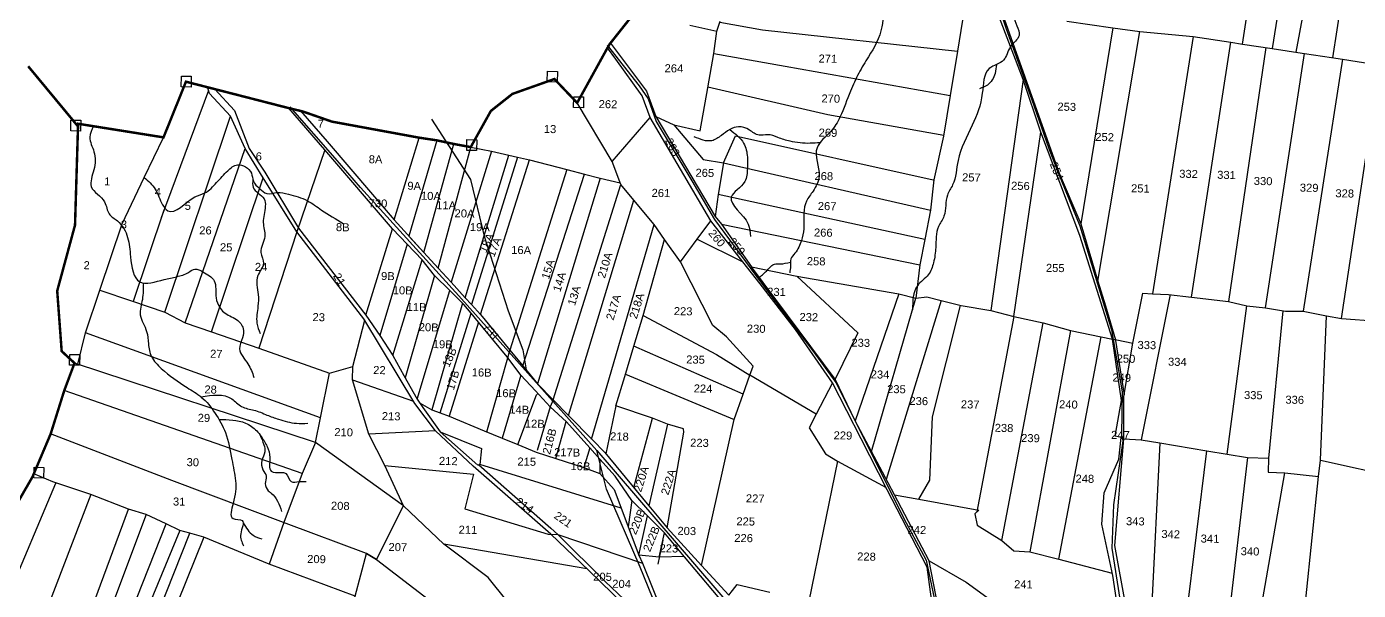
# Model space of a CAD drawing. Header units: millimetres. Extents: x 191531 to 221722, y 1607077 to 1617364.
# Drawn here: x 192937 to 195621, y 1614406 to 1615541 of the extents above; entities that cross this region are included whole.
import ezdxf
from ezdxf.enums import TextEntityAlignment as Align

# ---------------------------------------------------------------- set-up
doc = ezdxf.new("R2010")
doc.units = ezdxf.units.MM
doc.header["$LTSCALE"] = 15
for name, color, linetype in [('BOUNDRY STONES', 240, 'Continuous'), ('PLOTS', 7, 'Continuous'), ('PLOTS NO', 7, 'Continuous'), ('ROADS', 1, 'Continuous'), ('STREAMS', 4, 'Continuous'), ('VILLAGE BOUNDRY', 5, 'Continuous')]:
    doc.layers.add(name, color=color, linetype=linetype)
doc.styles.get("Standard").update_dxf_attribs({"font": 'arial.ttf'})

msp = doc.modelspace()

# ---------------------------------------------------------------- linework, layer by layer
at = {"layer": 'BOUNDRY STONES'}
msp.add_lwpolyline([(194107.2, 1615503.7), (194171.5, 1615422), (194189.9, 1615395.2), (194206, 1615349.7), (194278.1, 1615230.6), (194323.7, 1615152.2), (194416.3, 1615027.2), (194521.5, 1614887.9), (194568.2, 1614824.6), (194709.5, 1614541.5), (194750.1, 1614466.4), (194768.9, 1614377.3), (194774.6, 1614346.7), (194792.1, 1614322.2), (194858.4, 1614264.9), (194965.8, 1614169.4), (195055.2, 1614098.4), (195094.9, 1614065.8)], dxfattribs=at)
for points in [[(193987, 1615451.1), (194006.9, 1615450.7), (194006.4, 1615429.1), (193986.5, 1615429.5)], [(193248.8, 1615441.3), (193268.7, 1615440.9), (193268.3, 1615419.3), (193248.4, 1615419.7)], [(194039.7, 1615399.7), (194059.6, 1615399.3), (194059.2, 1615377.7), (194039.3, 1615378.1)], [(193026.2, 1615352.6), (193046.1, 1615352.3), (193045.7, 1615330.7), (193025.8, 1615331)], [(193824.4, 1615313.3), (193844.3, 1615312.9), (193843.9, 1615291.3), (193824, 1615291.7)], [(193024, 1614881), (193043.9, 1614880.6), (193043.5, 1614859), (193023.6, 1614859.4)], [(192951.9, 1614653.7), (192971.8, 1614653.4), (192971.3, 1614631.8), (192951.4, 1614632.1)]]:
    msp.add_lwpolyline(points, close=True, dxfattribs=at)
at = {"layer": 'PLOTS'}
for points in [[(195125.9, 1614911.7), (195059.8, 1615120), (194981, 1615328.6), (194945.5, 1615434.1), (194894.7, 1615567.2), (194830.4, 1615791.8), (194817.5, 1615961.8), (194813.2, 1616018.2), (194790.7, 1616244.7), (194771.7, 1616321)], [(194785.3, 1616320.6), (194803.5, 1616207.4), (194815.8, 1616092.6), (194822.9, 1616017.3), (194837.9, 1615796.7), (194874.6, 1615654.3), (194904.1, 1615566.2), (195018.4, 1615245.9), (195061.6, 1615144.1), (195096.4, 1615028.5), (195111.3, 1614979), (195131.9, 1614910.5)], [(195387.8, 1615505.8), (195404.4, 1615615.1), (195422.2, 1615732.2), (195447.2, 1615848.1), (195484.8, 1616031.7)], [(195532.4, 1616028.5), (195447.8, 1615496.7)], [(195495.7, 1615489.4), (195594.2, 1616015.9)], [(195655.9, 1616006.1), (195586.3, 1615590.9), (195569.2, 1615478.3)], [(194273.8, 1615543.9), (194328.3, 1615532), (194334.6, 1615552.1)], [(194334, 1615550.1), (194420.2, 1615534.6), (194813.3, 1615491.4)], [(194827, 1615574.5), (194813.3, 1615491.4), (194798.6, 1615402.1), (194785.1, 1615320), (194765.7, 1615232.2), (194758.8, 1615171), (194747.4, 1615112), (194737.6, 1615061.2), (194729.4, 1614994.1)], [(195033.4, 1615552.2), (195126.5, 1615538.7), (195180.9, 1615530.8), (195288.3, 1615520.9), (195364.1, 1615509.4), (195387.8, 1615505.8), (195447.8, 1615496.7), (195508.1, 1615487.5), (195512.7, 1615486.8), (195567.1, 1615478.6), (195589.6, 1615475.2), (195648.3, 1615466.2)], [(194241.4, 1615343.2), (194294.3, 1615331.1), (194309.7, 1615417.7), (194321.9, 1615486.7), (194328.3, 1615532)], [(195126.5, 1615538.7), (195061.6, 1615144.1)], [(195096.4, 1615028.5), (195180.9, 1615530.8)], [(194764.2, 1614363.1), (194751.8, 1614452.2), (194671.8, 1614608.1), (194619, 1614711.1), (194561.2, 1614823.6), (194486.5, 1614930.9), (194415.2, 1615022.7), (194380.4, 1615067.5), (194316.3, 1615149.8), (194194, 1615357.9), (194177.6, 1615401.8), (194124.4, 1615475.4), (194107.7, 1615498)], [(194113.6, 1615507.6), (194186.4, 1615410.8), (194205.3, 1615360), (194241.4, 1615343.2), (194241.4, 1615343.2), (194241.4, 1615343.2), (194241.4, 1615343.2)], [(195288.3, 1615520.9), (195206.4, 1615002.9)], [(195284.9, 1614995.9), (195364.1, 1615509.4)], [(195434.9, 1615498.6), (195359.4, 1614987.2)], [(194321.9, 1615486.7), (194466, 1615461.1), (194798.6, 1615402.1)], [(195433.8, 1614974.5), (195512.7, 1615486.8)], [(195589.6, 1615475.2), (195509.7, 1614967.7)], [(195587.3, 1614953.2), (195664.8, 1615463.7)], [(193427.4, 1613708.8), (193449.5, 1613787.7), (193407, 1613799.5), (193476, 1614022.7), (193598.9, 1614394.3), (193621.8, 1614479.9), (193642.3, 1614467.9), (193696.4, 1614575.8), (193658.7, 1614657), (193626.4, 1614720), (193594, 1614829.4), (193594.6, 1614856.3), (193618.6, 1614949.7), (193481.4, 1615127.9), (193414, 1615236.2), (193377.2, 1615295.8), (193348.1, 1615360.5), (193305.3, 1615406), (193301.6, 1615418.8)], [(194785.4, 1615321.6), (194551.7, 1615363.2), (194309.9, 1615419.2)], [(194945.5, 1615434.1), (194880.2, 1614969.6)], [(193303.4, 1615412.4), (193208.1, 1615156.1)], [(193316.6, 1615415), (193355.8, 1615371.9), (193385.4, 1615295.7), (193417.1, 1615248), (193484.8, 1615135.2), (193620.4, 1614959.9), (193648.9, 1614919.2), (193674.8, 1614879), (193697.4, 1614838.2), (193723.9, 1614790.5), (193735.9, 1614774.2), (193770.4, 1614724.7), (193854, 1614691.5), (193850.7, 1614659.3), (193846.5, 1614658.1), (193770.4, 1614724.7)], [(194352.6, 1614366.9), (194263.2, 1614473), (194222.4, 1614521.4), (194188.3, 1614555.5), (194156.9, 1614586.9), (194123.1, 1614635.4), (194092.5, 1614669.6), (194072, 1614692.6), (194025.4, 1614744.8), (193992.4, 1614775.6), (193962.6, 1614807.5), (193933.3, 1614838.8), (193905.5, 1614875.8), (193847.6, 1614945.9), (193833, 1614963.6), (193818.3, 1614981.3), (193789.7, 1615009.6), (193759.2, 1615039.7), (193734.5, 1615071.3), (193704, 1615103), (193674.6, 1615133.5), (193537.8, 1615292.7), (193465.4, 1615376.8)], [(193488.9, 1615371.2), (193542.7, 1615309.7), (193677.5, 1615152), (193737.5, 1615086.3), (193766.3, 1615054.8), (193792.5, 1615026.1), (193821.2, 1614994.7), (193833.5, 1614981.3), (193852.1, 1614961), (193911, 1614889.6), (193937.4, 1614857.6), (193967, 1614821.7), (193998.5, 1614789.5), (194029.3, 1614758), (194077.4, 1614708.8), (194102.1, 1614683.6), (194165.6, 1614606.7), (194190.9, 1614576.1), (194227.9, 1614531.4), (194297.1, 1614456.1), (194352.1, 1614396.4), (194359.6, 1614405.6), (194369.1, 1614417.4), (194434.9, 1614402.1)], [(194297.1, 1614456.1), (194362.9, 1614749.5), (194381.1, 1614800.5), (194395, 1614839.3), (194401.5, 1614857.3), (194347.7, 1614916.2), (194320.3, 1614939), (194255.1, 1615067.1), (194222.4, 1615112.5), (194201.8, 1615142.3), (194161, 1615191.3), (194134.7, 1615222.9), (194117.3, 1615269.2), (194046.6, 1615387.3)], [(193215.5, 1614966.2), (193348.1, 1615360.5)], [(194117.3, 1615269.2), (194194, 1615357.9)], [(194205.3, 1615360), (194324.5, 1615158.9), (194337.4, 1615143.2), (194397.8, 1615057.5), (194489.5, 1615038.3), (194694.8, 1615002.9), (194729.4, 1614994.1), (194751.2, 1614996.5), (194780.2, 1614989.2), (194820.4, 1614979.1), (194880.2, 1614969.6), (194926.5, 1614957), (194986.1, 1614944.4), (195041.3, 1614929.1), (195103, 1614916.4), (195125.9, 1614911.7), (195134.7, 1614909.9), (195166.4, 1614903.4), (195187, 1615003.9), (195206.4, 1615002.9), (195238.3, 1615001.4), (195284.9, 1614995.9), (195359.4, 1614987.2), (195396.7, 1614978.6), (195433.8, 1614974.5), (195474.5, 1614968), (195509.7, 1614967.7), (195557.3, 1614958.8), (195587.3, 1614953.2), (195660.2, 1614947.6)], [(194241.4, 1615343.2), (194300.5, 1615273.5), (194341.9, 1615266.3), (194366.1, 1615320.8), (194764.2, 1615232.5)], [(193039.9, 1614861.3), (193055.5, 1614924.6), (193084.4, 1615010.4), (193129.3, 1615143.7), (193173.8, 1615237.3), (193212.9, 1615317.9)], [(193677.5, 1615152), (193728, 1615317.3)], [(193763.8, 1615311.9), (193707.5, 1615119.1), (193737.5, 1615086.3), (193798.2, 1615304.6)], [(194926.5, 1614957), (194981, 1615328.6)], [(193256.4, 1614944.6), (193377.2, 1615295.8)], [(193537.8, 1615292.7), (193481.4, 1615127.9), (193404.7, 1614893.7)], [(193766.3, 1615054.8), (193832.1, 1615298.3)], [(193874, 1615289.9), (193792.5, 1615026.1)], [(193821.2, 1614994.7), (193908.9, 1615282.2)], [(193832.1, 1615298.3), (193874, 1615289.9), (193908.9, 1615282.2), (193926.7, 1615278.2), (193950.9, 1615272.9), (194025.5, 1615253.3), (194061.1, 1615244), (194092.8, 1615235.7), (194133.3, 1615226.6)], [(193926.7, 1615278.2), (193833.5, 1614981.3)], [(193852.1, 1614961), (193950.9, 1615272.9)], [(194341.9, 1615266.3), (194331.1, 1615203.2), (194324.5, 1615158.9)], [(194341.9, 1615266.3), (194758.8, 1615171)], [(193309.5, 1614926.4), (193414, 1615236.2)], [(194025.5, 1615253.3), (193911, 1614889.6)], [(193937.4, 1614857.6), (194061.1, 1615244)], [(194092.8, 1615235.7), (193967, 1614821.7)], [(193998.5, 1614789.5), (194134.7, 1615222.9)], [(194747.4, 1615112), (194331.1, 1615203.2)], [(194029.3, 1614758), (194161, 1615191.3)], [(193213.7, 1615171.1), (193151.8, 1614987.6)], [(194255.1, 1615067.1), (194288.6, 1615112.9), (194316.3, 1615149.8)], [(193620.4, 1614959.9), (193674.6, 1615133.5)], [(194075.8, 1614710.4), (194201.8, 1615142.3)], [(194337.4, 1615143.2), (194737.6, 1615061.2)], [(193704, 1615103), (193648.9, 1614919.2)], [(194124.7, 1614777), (194142.7, 1614836.6), (194161.2, 1614897.4), (194179.8, 1614959.1), (194222.4, 1615112.5)], [(194288.6, 1615112.9), (194380.4, 1615067.5)], [(193674.8, 1614879), (193734.5, 1615071.3)], [(195094.5, 1614075.2), (195046.8, 1614111), (194982.8, 1614158.9), (194896.4, 1614237), (194796.5, 1614321.7), (194779, 1614347.5), (194756.2, 1614464.9), (194686, 1614598.4), (194673.6, 1614622), (194639.7, 1614685.6), (194607, 1614747), (194566.9, 1614830.9), (194397.8, 1615057.5)], [(193759.2, 1615039.7), (193699.8, 1614833.9)], [(194489.5, 1615038.3), (194612.4, 1614924.3), (194566.9, 1614830.9)], [(193084.4, 1615010.4), (193148.4, 1614988.8), (193215.5, 1614966.2), (193256.4, 1614944.6), (193309.5, 1614926.4), (193404.7, 1614893.7), (193547.3, 1614843.4)], [(193723.9, 1614790.5), (193789.7, 1615009.6)], [(194694.8, 1615002.9), (194607, 1614747)], [(194639.7, 1614685.6), (194729.4, 1614994.1)], [(194780.2, 1614989.2), (194669.8, 1614629.1)], [(195241.8, 1615001.2), (195183.5, 1614709.2)], [(193815.6, 1614984), (193753.9, 1614769)], [(193770.7, 1614763), (193833, 1614963.6)], [(194735.1, 1614589.5), (194757.5, 1614627.6), (194763, 1614755.3), (194819.5, 1614979.3)], [(195356.9, 1614680), (195396.7, 1614978.6)], [(195468.9, 1614968.9), (195440.1, 1614671.9)], [(194410.4, 1613403.4), (194423.3, 1613448.3), (194283.5, 1613451), (194224, 1613483.6), (194232.8, 1613623.8), (194275.5, 1613744.2), (194287.2, 1613844.1), (194278.7, 1614030.9), (194276.3, 1614099.2), (194237.4, 1614174.1), (194229.7, 1614258.2), (194213.3, 1614307), (194069.9, 1614445.6), (193993.8, 1614519.2), (193836.8, 1614655.7), (193761.4, 1614727.2), (193719.6, 1614782.2), (193616.6, 1614952.4)], [(193847.6, 1614945.9), (193788.6, 1614756.5)], [(194179.8, 1614959.1), (194327.5, 1614881), (194395, 1614839.3)], [(194926.5, 1614957), (194852.1, 1614563.8)], [(194902.5, 1614506.4), (194986.1, 1614944.4)], [(195544.7, 1614667.9), (195557.3, 1614958.8)], [(193529, 1614753.4), (193055.5, 1614924.6)], [(195041.3, 1614929.1), (194958.9, 1614483.3)], [(195017.3, 1614468.7), (195103, 1614916.4)], [(195094.5, 1614075.2), (195132.4, 1614131.6), (195150.8, 1614180.8), (195158, 1614226.3), (195126.2, 1614435.5), (195104.1, 1614539.3), (195108.6, 1614602.4), (195138.5, 1614669.6), (195143.1, 1614713.4), (195131.1, 1614716.2), (195144, 1614788.1), (195125.9, 1614911.7)], [(195131, 1614913.2), (195149.1, 1614799.4)], [(193864.8, 1614725.1), (193906.9, 1614873.9), (193911.2, 1614889.3)], [(194381.1, 1614800.5), (194161.2, 1614897.4)], [(195302.1, 1613436.7), (195259.8, 1613533.3), (195221.4, 1613669.3), (195166.7, 1613816.6), (195130.1, 1613904), (195121.8, 1613923.7), (195122.3, 1613984.1), (195104.1, 1614074.1), (195124.7, 1614107), (195155, 1614148.2), (195163.9, 1614227.1), (195165.7, 1614242.4), (195152.6, 1614374.7), (195130.2, 1614495.8), (195148.4, 1614711), (195148.5, 1614795.9), (195166.4, 1614903.4)], [(193519, 1614703.8), (193033.5, 1614863.4)], [(193696.4, 1614575.8), (193519, 1614703.8), (193529, 1614753.4), (193547.3, 1614843.4), (193594.6, 1614856.3)], [(193594, 1614829.4), (193716.7, 1614786.9)], [(193933.3, 1614838.8), (193895.4, 1614712.5)], [(194144.2, 1614841.4), (194362.9, 1614749.5)], [(194528.2, 1614760.4), (194395, 1614839.3)], [(193492.5, 1614641.3), (193012.8, 1614808.1)], [(193927.3, 1614699.3), (193964.5, 1614799.8), (193967.3, 1614802.4)], [(194561.2, 1614823.6), (194528.2, 1614760.4), (194514.1, 1614733.3), (194547, 1614680.5), (194571.6, 1614665.6), (194669.4, 1614612.7)], [(193729.9, 1614782.4), (193753.9, 1614769), (193770.7, 1614763), (193788.6, 1614756.5), (193859.4, 1614727.3), (193895.4, 1614712.5), (193927.3, 1614699.3), (193963.7, 1614684.3), (194003.9, 1614671.4), (194060.4, 1614653.3), (194092.6, 1614641.4)], [(193998.5, 1614789.5), (193992.4, 1614775.6), (193966.2, 1614687.1)], [(194227.9, 1614531.4), (194261.5, 1614724.6), (194260.8, 1614730.8), (194228.7, 1614740.2), (194198.7, 1614752.3), (194124.7, 1614777), (194104.7, 1614680.5)], [(194003.9, 1614671.4), (194024.7, 1614745.5)], [(194160.8, 1614612.6), (194198.7, 1614752.3)], [(193642.3, 1614467.9), (193621.8, 1614479.9), (193460.3, 1614540.6), (193229.7, 1614627.3), (192985.4, 1614720.8)], [(193761.4, 1614727.2), (193626.4, 1614720)], [(194228.7, 1614740.2), (194190.9, 1614576.1)], [(193519, 1614703.8), (193492.5, 1614641.3), (193455.3, 1614542.5), (193426.1, 1614458.6)], [(194072, 1614692.6), (194060.4, 1614653.3)], [(195148.4, 1614711), (195183.5, 1614709.2), (195221, 1614702.9), (195316.1, 1614686.8), (195356.9, 1614680), (195397.7, 1614673.1), (195440.1, 1614671.9), (195439.3, 1614643.7), (195473.1, 1614642.7), (195540.7, 1614634.7), (195544.7, 1614667.9), (195702.7, 1614632.8)], [(195221, 1614702.9), (195204.4, 1614365.7)], [(194092.5, 1614669.6), (194092.6, 1614641.4), (194121, 1614608.9), (194171.2, 1614476.7), (194178.1, 1614460.2), (194220.3, 1614357.1)], [(194571.6, 1614665.6), (194513.8, 1614383.7)], [(195274.4, 1614348.3), (195316.1, 1614686.8)], [(195397.7, 1614673.1), (195356.5, 1614324.5)], [(193598.9, 1614394.3), (193426.1, 1614458.6), (193294.3, 1614512.6), (193265.6, 1614520.7), (193245.8, 1614526.3), (193218.3, 1614539.4), (193177.7, 1614558.8), (193142.6, 1614569.5), (193066.6, 1614599.1), (192989.5, 1614624.3), (192951.4, 1614640.4)], [(193658.7, 1614657), (193837.4, 1614639.6), (193820, 1614569.6), (193988.3, 1614518.6), (194007.6, 1614518.5), (194178.1, 1614460.2)], [(193848.6, 1614658.7), (193993.4, 1614531), (194007.6, 1614518.5), (194103.1, 1614423.9), (194167.2, 1614363), (194203, 1614323.8), (194218.5, 1614306.8), (194229.1, 1614306.8)], [(194135.2, 1614571.4), (193850.7, 1614659.3)], [(195413.7, 1614304.1), (195473.1, 1614642.7)], [(192795.1, 1614146.3), (192996.1, 1614621.5)], [(195152.6, 1614374.7), (195204.4, 1614365.7), (195274.4, 1614348.3), (195356.5, 1614324.5), (195413.7, 1614304.1), (195410, 1614281.2), (195352.7, 1614290.5), (195348.1, 1614074.5), (195345.4, 1613975.8), (195431.8, 1613951.9), (195464.8, 1613942.8), (195489.6, 1614140.8), (195540.7, 1614634.7)], [(193066.6, 1614599.1), (192846.8, 1614028.5)], [(194156.9, 1614586.9), (194149.5, 1614533.8)], [(194686, 1614598.4), (194735.1, 1614589.5), (194856.1, 1614567.5), (194848.2, 1614560), (194852.8, 1614536.8), (194902.5, 1614506.4), (194927, 1614485.2), (194958.9, 1614483.3), (195017.3, 1614468.7), (195125.2, 1614440.2)], [(192932.1, 1614001.6), (193142.6, 1614569.5)], [(193177.7, 1614558.8), (192964.9, 1613991.2)], [(194066.1, 1614449.3), (193777.6, 1614498.7), (193696.4, 1614575.8)], [(192933.4, 1613829.2), (192997.1, 1613981), (193218.3, 1614539.4)], [(194262.6, 1614473.7), (194211.9, 1614472.8), (194171.2, 1614476.7), (194188.3, 1614555.5)], [(193245.8, 1614526.3), (193017.2, 1613974.7)], [(193045.5, 1613965.7), (193265.6, 1614520.7)], [(193294.3, 1614512.6), (193137.9, 1614124.7)], [(193642.3, 1614467.9), (193755.2, 1614381), (193876.7, 1614287.4), (193905.5, 1614383.9), (193867.3, 1614431.5), (193777.6, 1614498.7)], [(194756.2, 1614464.9), (194830.7, 1614422.5), (194970.5, 1614321), (195158, 1614226.3)]]:
    msp.add_lwpolyline(points, dxfattribs=at)
at = {"layer": 'PLOTS NO'}
for points in [[(194210.1, 1614458.2), (194219.8, 1614506.9)], [(194211.9, 1614472.8), (194222.4, 1614521.4)], [(194211.9, 1614472.8), (194222.4, 1614521.4)]]:
    msp.add_lwpolyline(points, dxfattribs=at)
at = {"layer": 'ROADS'}
for points in [[(194888.2, 1615605.4), (194911.6, 1615536.2), (194962.4, 1615395.8), (194997.3, 1615295.8), (195015.3, 1615248.6), (195059.8, 1615139.8), (195123.4, 1614930.4), (195145.3, 1614805.2), (195143.8, 1614718.8), (195146.7, 1614706.9), (195127.4, 1614578.1), (195124.5, 1614490.6), (195145.6, 1614353.9)], [(194175.9, 1612636.5), (194125.8, 1612730.3), (194126, 1612781.5), (194133.1, 1612897.6), (194137.8, 1612977.7), (194132, 1613047.9), (194154.3, 1613240.6), (194176.3, 1613405.7), (194210.9, 1613515.3), (194229.4, 1613648.6), (194263.6, 1613728.5), (194291.4, 1613856.9), (194282.4, 1614072.6), (194281.6, 1614101.2), (194244.4, 1614173.4), (194230.8, 1614272.2), (194216, 1614348.4), (194173.9, 1614452.5), (194105.8, 1614609.4), (194086.3, 1614687.5), (193807.8, 1614998.9), (193609.6, 1615216.7), (193559.2, 1615276.2), (193468.2, 1615379.3)], [(193752.8, 1615354.5), (193831.4, 1615233.4), (193859.2, 1615119.3), (193907.4, 1614968.7), (193936.9, 1614890), (193944.8, 1614845.7)], [(194086.3, 1614687.5), (194368.9, 1614358.6), (194511, 1614192.1), (194597.4, 1614089.3), (194707.7, 1613952.1), (194848.5, 1613808.1), (194962.2, 1613693.4), (195212.3, 1613441.4), (195229.4, 1613422), (195259.7, 1613377.7), (195309.8, 1613293.3), (195345.2, 1613233.6), (195355.9, 1613222.7)]]:
    msp.add_lwpolyline(points, dxfattribs=at)
at = {"layer": 'STREAMS'}
for points in [[(195505.8, 1616002.2), (195495.2, 1615990.4), (195475.1, 1615984.4), (195447.9, 1616012.6), (195410.4, 1616036.8), (195385.9, 1616038.5), (195371.7, 1616028.3), (195316.7, 1616035.8), (195270.1, 1616033), (195231.2, 1615992), (195207.3, 1615982.7), (195167, 1615950), (195124, 1615937.5), (195072, 1615932), (195023, 1615938.2), (195000.5, 1615909), (194971.3, 1615885.6), (194961.1, 1615862.7), (194926.6, 1615826.8), (194898.3, 1615808.7), (194856.4, 1615804.2), (194827.1, 1615790.5), (194792.4, 1615715.3), (194772.2, 1615626.6), (194716.4, 1615609.2), (194671.9, 1615591.3), (194660.9, 1615540.6), (194633.8, 1615480.1), (194614.2, 1615447.1), (194597.6, 1615411), (194576.3, 1615358.8), (194558.1, 1615329.9), (194530.1, 1615297.1), (194534.2, 1615239.8), (194522.2, 1615209.7), (194508.9, 1615189.5), (194503.7, 1615165.4), (194503.3, 1615133.5), (194498.5, 1615110.2), (194485.6, 1615084.6), (194477.4, 1615073), (194476.5, 1615058.4), (194475, 1615045)], [(195079.6, 1615931.1), (195064.6, 1615889.8), (195071.2, 1615870.6), (195040.1, 1615854.9), (195008.9, 1615835.5), (194996.3, 1615821.1), (194974.2, 1615794.6), (194958.9, 1615762.5), (194957.3, 1615721), (194954.4, 1615688.7), (194948.4, 1615658.8), (194942.3, 1615623.8), (194934.5, 1615579.3), (194927.9, 1615563.6), (194937.3, 1615523), (194920.1, 1615500.6), (194906.2, 1615473.6), (194877.4, 1615456.5), (194863.3, 1615406.7), (194842.8, 1615342.3), (194814.4, 1615271.3), (194803.5, 1615222.2), (194793, 1615201.7), (194786, 1615159.5), (194774.8, 1615138.1), (194769.4, 1615096.3), (194764.9, 1615065.6), (194754.4, 1615041.2), (194732.5, 1615019.2), (194722.7, 1614970.9)], [(194891.9, 1615464.6), (194888.9, 1615446.7), (194873.5, 1615423.3), (194857.8, 1615415.9)], [(193071.7, 1615340.4), (193064.3, 1615318.4), (193072.7, 1615288.9), (193072.5, 1615252.5), (193067.3, 1615218.7), (193094.2, 1615187.8), (193103.2, 1615163.7), (193119.9, 1615149.9), (193140.6, 1615116.1), (193146.4, 1615077.1), (193165, 1615026.8), (193213.9, 1615031.6), (193239.4, 1615037.4), (193263.5, 1615046.1), (193276.2, 1615052.8), (193291.8, 1615047.4), (193315.1, 1615029.1), (193318.9, 1614994.6), (193326.2, 1614975.8), (193334.3, 1614965.9), (193360, 1614951), (193373.6, 1614932.8), (193372.2, 1614914.4), (193366.3, 1614892), (193383.1, 1614861.8), (193395.1, 1614834.7)], [(194535.7, 1615307), (194516.4, 1615305.9), (194475.7, 1615310), (194451.4, 1615317.7), (194430.5, 1615323.3), (194413.2, 1615322.2), (194393.7, 1615332.7), (194371.8, 1615339.3), (194337.5, 1615321.8), (194318.1, 1615311.2), (194282.8, 1615319.1)], [(194354.2, 1615333.5), (194382.2, 1615306.1), (194389.8, 1615278.2), (194389.7, 1615255.4), (194384.5, 1615229), (194357.3, 1615197.5), (194391.5, 1615143.3), (194395.8, 1615118.4)], [(193173.8, 1615237.3), (193196.2, 1615213.8), (193211.1, 1615182.2), (193221.3, 1615170.3), (193276.3, 1615198), (193296.1, 1615206), (193319.9, 1615226.9), (193342.5, 1615250.8), (193361.8, 1615262.7), (193389.9, 1615245.7), (193394, 1615229.8), (193406.7, 1615214.4), (193420.8, 1615204.9), (193441.9, 1615206.7), (193464.7, 1615203.5), (193502.8, 1615190.4), (193531.5, 1615171.5), (193575.3, 1615144.7)], [(193393.1, 1615233), (193393.5, 1615217.4), (193415.5, 1615194.2), (193418.1, 1615179.3), (193413.9, 1615146.5), (193416.9, 1615118.6), (193409.3, 1615085.9), (193414.2, 1615064.3), (193403, 1615039.6), (193403.8, 1615001.3), (193403.3, 1614977.9), (193401.1, 1614943.8), (193408, 1614923.1)], [(194413.7, 1615036.2), (194430.2, 1615050.7), (194437.4, 1615058.3), (194444.7, 1615062.9), (194455.7, 1615063.3), (194476.4, 1615066.7)], [(193172.2, 1615024.4), (193170.2, 1614991.6), (193166.1, 1614960.3), (193178.9, 1614927.1), (193182.4, 1614902.1), (193188.8, 1614876.4), (193208.4, 1614852.8), (193260.5, 1614814.1), (193289.1, 1614795.1), (193316.9, 1614762.2), (193337.6, 1614723.4), (193350.5, 1614669.3), (193358.1, 1614626.3), (193353.2, 1614580.9), (193353.1, 1614550.3), (193371.5, 1614546.5), (193368.5, 1614519.6), (193374, 1614495.6)], [(193288.6, 1614795.5), (193350.5, 1614791.3), (193370.4, 1614775.8), (193395.1, 1614768.8), (193421.4, 1614758.8), (193444.8, 1614750.2), (193480.6, 1614742.2), (193503.9, 1614742.1)], [(193324.8, 1614749.6), (193378.2, 1614742.6), (193400.8, 1614726.9), (193410, 1614715.4), (193421.9, 1614695.2), (193427.2, 1614673.6), (193430.2, 1614645.5), (193449.5, 1614643), (193459.1, 1614641.3), (193470.2, 1614625), (193486.2, 1614624.8), (193500.3, 1614625.2)], [(193407.1, 1614719.3), (193415.2, 1614698.8), (193417.2, 1614684.7), (193410.8, 1614667), (193413.4, 1614648.5), (193420, 1614635.5), (193418.1, 1614620.8), (193424.1, 1614606.2), (193430.1, 1614601.5), (193450.9, 1614564.6)], [(193373.5, 1614541.7), (193393.9, 1614516.7), (193411.2, 1614509.3)]]:
    msp.add_spline(points, degree=3, dxfattribs=at)
at = {"layer": 'VILLAGE BOUNDRY', "linetype": 'Continuous'}
msp.add_lwpolyline([(192829.6, 1614426.9, 5, 5, 0), (192949, 1614634.8, 5, 5, 0), (192985.4, 1614720.8, 5, 5, 0), (193012.8, 1614808.1, 5, 5, 0), (193033.5, 1614863.4, 5, 5, 0), (193007.6, 1614887.3, 5, 5, 0), (192998.6, 1615008.8, 5, 5, 0), (193034.5, 1615141.2, 5, 5, 0), (193040.7, 1615345.3, 5, 5, 0), (193212.9, 1615317.9, 5, 5, 0), (193258.1, 1615430, 5, 5, 0), (193465.4, 1615376.8, 5, 5, 0), (193493.2, 1615370.2, 5, 5, 0), (193552.3, 1615349.6, 5, 5, 0), (193728, 1615317.3, 5, 5, 0), (193763.8, 1615311.9, 5, 5, 0), (193798.2, 1615304.6, 5, 5, 0), (193832.1, 1615298.3, 5, 5, 0), (193872.7, 1615371.1, 5, 5, 0), (193916.1, 1615405.4, 5, 5, 0), (194000.8, 1615435.4, 5, 5, 0), (194046.6, 1615387.3, 5, 5, 0), (194106.9, 1615496.6, 5, 5, 0), (194112.3, 1615505.9, 5, 5, 0), (194165.7, 1615573.2, 5, 5, 0)], format="xyseb", dxfattribs=at)
at = {"layer": 'VILLAGE BOUNDRY', "linetype": 'Continuous', "const_width": 5}
msp.add_lwpolyline([(193039.6, 1615341.1), (192940.1, 1615461.1)], dxfattribs=at)

# ---------------------------------------------------------------- texts
at = {"layer": 'PLOTS NO'}
for s, height, rotation, p in [('271', 16.13, 358.8775, (194552, 1615476.4)), ('264', 16.13, 358.8775, (194241.7, 1615456.9)), ('262', 16.13, 358.8775, (194108.8, 1615384.7)), ('270', 16.13, 358.8775, (194557.8, 1615396)), ('253', 16.13, 358.8775, (195033.5, 1615379.5)), ('7', 16.1, 358.8775, (193529.8, 1615345.3)), ('13', 16.13, 358.8775, (193992, 1615334.7)), ('269', 16.13, 358.8775, (194552.2, 1615327.3)), ('263', 16.13, 296.68, (194238.9, 1615298.3)), ('252', 16.13, 358.8775, (195109.8, 1615318.5)), ('6', 16.1, 358.8775, (193405, 1615279.7)), ('8A', 16.13, 358.8775, (193640.3, 1615273.7)), ('265', 16.13, 358.8775, (194304, 1615246.4)), ('254', 16.13, 292.0279, (195013.4, 1615250)), ('1', 16.1, 358.8775, (193099.6, 1615229.3)), ('9A', 16.13, 358.8775, (193718.2, 1615220.3)), ('268', 16.13, 358.8775, (194543.8, 1615239.9)), ('257', 16.13, 358.8775, (194841.3, 1615237.2)), ('256', 16.13, 358.8775, (194940.1, 1615220.3)), ('332', 16.13, 358.8775, (195279, 1615244.4)), ('331', 16.13, 358.8775, (195355.5, 1615242.3)), ('330', 16.13, 358.8775, (195429.3, 1615229.9)), ('4', 16.1, 358.8775, (193201.3, 1615207.9)), ('10A', 16.13, 358.8775, (193751.9, 1615200)), ('261', 16.13, 358.8775, (194215.5, 1615205.9)), ('251', 16.13, 358.8775, (195181.9, 1615215.1)), ('329', 16.13, 358.8775, (195522.1, 1615216.5)), ('328', 16.13, 358.8775, (195593.8, 1615205.1)), ('5', 16.1, 358.8775, (193261.9, 1615180)), ('730', 16.13, 358.8775, (193645.2, 1615185)), ('11A', 16.13, 358.8775, (193782.5, 1615181.1)), ('267', 16.13, 358.8775, (194550.5, 1615179.5)), ('3', 16.1, 358.8775, (193133, 1615142.6)), ('20A', 16.13, 358.8775, (193819.6, 1615164.7)), ('26', 16.13, 358.8775, (193297.5, 1615130.6)), ('8B', 16.13, 358.8775, (193574.2, 1615137)), ('19A', 16.13, 358.8775, (193850.5, 1615137.1)), ('18A', 16.13, 65.412, (193864, 1615105.4)), ('260', 16.13, 309.8313, (194328.3, 1615115)), ('266', 16.13, 358.8775, (194542.8, 1615126.1)), ('25', 16.13, 358.8775, (193339.2, 1615096.5)), ('17A', 16.13, 66.911, (193879.4, 1615097)), ('16A', 16.13, 358.8775, (193933.8, 1615091)), ('259', 16.13, 309.8313, (194368.8, 1615098.2)), ('2', 16.1, 358.8775, (193058, 1615060.5)), ('15A', 16.13, 72.4065, (193987.9, 1615052.2)), ('210A', 16.13, 72.4065, (194102.6, 1615060.6)), ('258', 16.13, 358.8775, (194528.4, 1615068.4)), ('24', 16.13, 358.8775, (193409.5, 1615057)), ('21', 16.13, 301.1192, (193567.5, 1615032.1)), ('9B', 16.13, 358.8775, (193665.2, 1615038.6)), ('14A', 16.13, 72.4065, (194010.9, 1615027.1)), ('255', 16.13, 358.8775, (195010.3, 1615054.9)), ('10B', 16.13, 358.8775, (193695, 1615009.9)), ('13A', 16.13, 72.4065, (194040.5, 1614999.4)), ('231', 16.13, 358.8775, (194448.5, 1615006.8)), ('217A', 16.13, 72.4065, (194119.8, 1614975.9)), ('218A', 16.13, 72.4065, (194166.8, 1614978.7)), ('23', 16.13, 358.8775, (193525.8, 1614955.9)), ('11B', 16.13, 358.8775, (193723, 1614976.2)), ('223', 16.13, 358.8775, (194260.3, 1614967.8)), ('232', 16.13, 358.8775, (194513.6, 1614956)), ('20B', 16.13, 358.8775, (193747.4, 1614935.5)), ('731', 16.13, 311.9794, (193872.9, 1614926.2)), ('230', 16.13, 358.8775, (194407.6, 1614932.6)), ('19B', 16.13, 358.8775, (193775.7, 1614901.3)), ('233', 16.13, 358.8775, (194618.3, 1614904.3)), ('333', 16.13, 358.8775, (195195, 1614899.7)), ('27', 16.13, 358.8775, (193319.3, 1614882.1)), ('18B', 16.13, 65.8116, (193789.2, 1614875.1)), ('235', 16.13, 358.8775, (194285.3, 1614870.4)), ('250', 16.13, 358.8775, (195152.9, 1614872.2)), ('22', 16.13, 358.8775, (193648.1, 1614849.3)), ('16B', 16.13, 358.8775, (193854.2, 1614844.5)), ('334', 16.13, 358.8775, (195256.4, 1614865.9)), ('17B', 16.13, 72.8513, (193796.1, 1614829.1)), ('234', 16.13, 358.8775, (194657.2, 1614840.4)), ('249', 16.13, 358.8775, (195144.3, 1614834.1)), ('28', 16.13, 358.8775, (193307.8, 1614810.2)), ('16B', 16.13, 358.8775, (193903.4, 1614802.8)), ('224', 16.13, 358.8775, (194300.4, 1614812.1)), ('235', 16.13, 358.8775, (194690.2, 1614810.9)), ('335', 16.13, 358.8775, (195409.6, 1614798.9)), ('14B', 16.13, 358.8775, (193930, 1614769.7)), ('236', 16.13, 358.8775, (194735.2, 1614787)), ('237', 16.13, 358.8775, (194838.9, 1614780.1)), ('240', 16.13, 358.8775, (195036.8, 1614780.1)), ('336', 16.13, 358.8775, (195493, 1614789.5)), ('29', 16.13, 358.8775, (193294.3, 1614753.1)), ('213', 16.13, 358.8775, (193671.7, 1614756.4)), ('12B', 16.13, 358.8775, (193961.2, 1614741.4)), ('210', 16.13, 358.8775, (193576, 1614724.2)), ('216B', 16.13, 75.3986, (193990.8, 1614705.9)), ('218', 16.13, 358.8775, (194131.9, 1614715.6)), ('229', 16.13, 358.8775, (194582.4, 1614717.7)), ('238', 16.13, 358.8775, (194907.1, 1614732.8)), ('239', 16.13, 358.8775, (194960.4, 1614712.3)), ('247', 16.13, 358.8775, (195141.6, 1614718.6)), ('217B', 16.13, 358.8775, (194026.5, 1614683.6)), ('223', 16.13, 358.8775, (194293.2, 1614702.9)), ('30', 16.13, 358.8775, (193271.9, 1614663.8)), ('212', 16.13, 358.8775, (193786.9, 1614666.2)), ('215', 16.13, 358.8775, (193945, 1614664.9)), ('16B', 16.13, 358.8775, (194053.2, 1614655.7)), ('220A', 16.13, 72.4065, (194175.8, 1614629.9)), ('222A', 16.13, 72.4065, (194230.6, 1614623.9)), ('248', 16.13, 358.8775, (195070, 1614630.6)), ('31', 16.13, 358.8775, (193244.5, 1614584.5)), ('208', 16.13, 358.8775, (193569.2, 1614576)), ('214', 16.13, 325.1461, (193941, 1614576.7)), ('227', 16.13, 358.8775, (194405.6, 1614590.8)), ('221', 16.13, 325.1461, (194018.5, 1614548.4)), ('220B', 16.13, 67.6133, (194167.5, 1614544)), ('211', 16.13, 358.8775, (193826.5, 1614527.7)), ('222B', 16.13, 67.6133, (194196.1, 1614509.4)), ('203', 16.13, 358.8775, (194267.6, 1614525.4)), ('225', 16.13, 358.8775, (194386.4, 1614544.6)), ('242', 16.13, 358.8775, (194731.4, 1614527.5)), ('343', 16.13, 358.8775, (195171.8, 1614544.8)), ('226', 16.13, 358.8775, (194382.2, 1614511.1)), ('342', 16.13, 358.8775, (195243, 1614518.9)), ('341', 16.13, 358.8775, (195322.2, 1614509.8)), ('209', 16.13, 358.8775, (193521.3, 1614468.7)), ('207', 16.13, 358.8775, (193685.2, 1614492.9)), ('223', 16.13, 358.8775, (194231.6, 1614490.3)), ('228', 16.13, 358.8775, (194629.9, 1614473.8)), ('340', 16.13, 358.8775, (195402.9, 1614484.3)), ('205', 16.13, 358.8775, (194097.8, 1614433.2)), ('204', 16.13, 358.8775, (194136.2, 1614418.8)), ('241', 16.13, 358.8775, (194946.1, 1614417.9))]:
    msp.add_text(s, height=height, rotation=rotation, dxfattribs=at).set_placement(p, align=Align.MIDDLE_CENTER)

doc.saveas('drawing.dxf')
